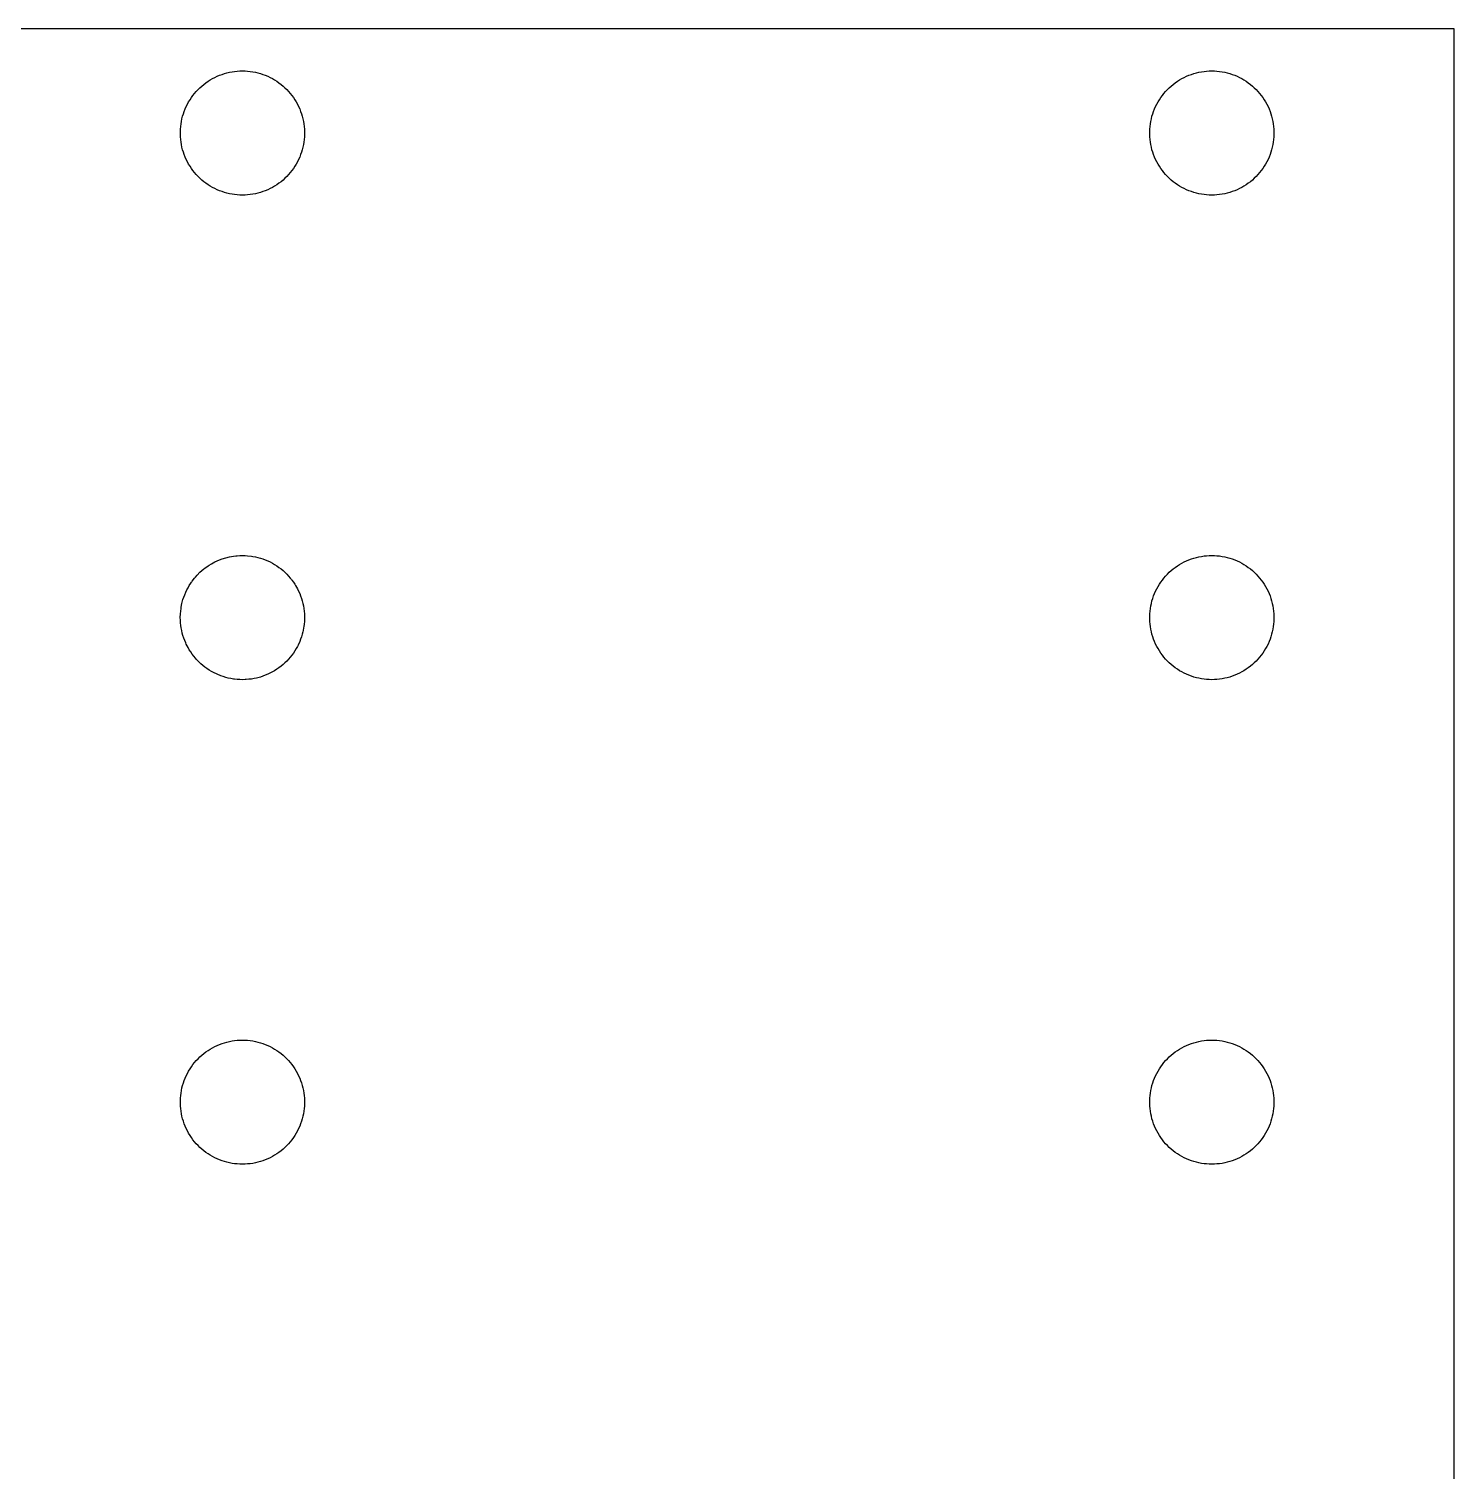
# Model space of a CAD drawing. Header units: metres. Extents: x -8 to 8, y -7.5 to 5.8.
# Drawn here: x 6.179 to 8.031, y 1.725 to 3.6 of the extents above; entities that cross this region are included whole.
import ezdxf

# ---------------------------------------------------------------- set-up
doc = ezdxf.new("R2010")
doc.units = ezdxf.units.M

msp = doc.modelspace()

# ---------------------------------------------------------------- linework, layer by layer
for p, q in [((8.03149, 3.59999), (6.14172, 3.59999)), ((8.03149, 0.485825), (8.03149, 3.59999)), ((6.43991, 3.5435), (6.44324, 3.54414)), ((6.44324, 3.54414), (6.44658, 3.54463)), ((6.44658, 3.54463), (6.44994, 3.54498)), ((6.44994, 3.54498), (6.45331, 3.5452)), ((6.45331, 3.5452), (6.4567, 3.54527)), ((6.4567, 3.54527), (6.46007, 3.5452)), ((6.46007, 3.5452), (6.46344, 3.54498)), ((6.46344, 3.54498), (6.4668, 3.54463)), ((6.4668, 3.54463), (6.47015, 3.54414)), ((6.47015, 3.54414), (6.47346, 3.5435)), ((7.69975, 3.5435), (7.70308, 3.54414)), ((7.70308, 3.54414), (7.70642, 3.54463)), ((7.70642, 3.54463), (7.70978, 3.54498)), ((7.70978, 3.54498), (7.71315, 3.5452)), ((7.71315, 3.5452), (7.71654, 3.54527)), ((7.71654, 3.54527), (7.71991, 3.5452)), ((7.71991, 3.5452), (7.72328, 3.54498)), ((7.72328, 3.54498), (7.72665, 3.54463)), ((7.72665, 3.54463), (7.73, 3.54414)), ((7.73, 3.54414), (7.73331, 3.5435)), ((6.40144, 3.52339), (6.40395, 3.52565)), ((6.40395, 3.52565), (6.40656, 3.52782)), ((6.40656, 3.52782), (6.40926, 3.52986)), ((6.40926, 3.52986), (6.41203, 3.53178)), ((6.41203, 3.53178), (6.41489, 3.5336)), ((6.41489, 3.5336), (6.4178, 3.53528)), ((6.4178, 3.53528), (6.42081, 3.53685)), ((6.42081, 3.53685), (6.42386, 3.53828)), ((6.42386, 3.53828), (6.42697, 3.5396)), ((6.42697, 3.5396), (6.43015, 3.54077)), ((6.43015, 3.54077), (6.43336, 3.54182)), ((6.43336, 3.54182), (6.43661, 3.54274)), ((6.43661, 3.54274), (6.43991, 3.5435)), ((6.47346, 3.5435), (6.47676, 3.54274)), ((6.47676, 3.54274), (6.48001, 3.54182)), ((6.48001, 3.54182), (6.48323, 3.54077)), ((6.48323, 3.54077), (6.4864, 3.5396)), ((6.4864, 3.5396), (6.48952, 3.53828)), ((6.48952, 3.53828), (6.49257, 3.53685)), ((6.49257, 3.53685), (6.49557, 3.53528)), ((6.49557, 3.53528), (6.4985, 3.5336)), ((6.4985, 3.5336), (6.50136, 3.53178)), ((6.50136, 3.53178), (6.50414, 3.52986)), ((6.50414, 3.52986), (6.50682, 3.52782)), ((6.50682, 3.52782), (6.50943, 3.52565)), ((6.50943, 3.52565), (6.51193, 3.52339)), ((7.66129, 3.52339), (7.6638, 3.52565)), ((7.6638, 3.52565), (7.6664, 3.52782)), ((7.6664, 3.52782), (7.6691, 3.52986)), ((7.6691, 3.52986), (7.67188, 3.53178)), ((7.67188, 3.53178), (7.67473, 3.5336)), ((7.67473, 3.5336), (7.67766, 3.53528)), ((7.67766, 3.53528), (7.68065, 3.53685)), ((7.68065, 3.53685), (7.6837, 3.53828)), ((7.6837, 3.53828), (7.68683, 3.5396)), ((7.68683, 3.5396), (7.68999, 3.54077)), ((7.68999, 3.54077), (7.69321, 3.54182)), ((7.69321, 3.54182), (7.69646, 3.54274)), ((7.69646, 3.54274), (7.69975, 3.5435)), ((7.73331, 3.5435), (7.7366, 3.54274)), ((7.7366, 3.54274), (7.73985, 3.54182)), ((7.73985, 3.54182), (7.74307, 3.54077)), ((7.74307, 3.54077), (7.74625, 3.5396)), ((7.74625, 3.5396), (7.74936, 3.53828)), ((7.74936, 3.53828), (7.75241, 3.53685)), ((7.75241, 3.53685), (7.75542, 3.53528)), ((7.75542, 3.53528), (7.75835, 3.5336)), ((7.75835, 3.5336), (7.7612, 3.53178)), ((7.7612, 3.53178), (7.76398, 3.52986)), ((7.76398, 3.52986), (7.76666, 3.52782)), ((7.76666, 3.52782), (7.76927, 3.52565)), ((7.76927, 3.52565), (7.77177, 3.52339)), ((6.3868, 3.50491), (6.38855, 3.50781)), ((6.38855, 3.50781), (6.39041, 3.51062)), ((6.39041, 3.51062), (6.39241, 3.51335)), ((6.39241, 3.51335), (6.3945, 3.51601)), ((6.3945, 3.51601), (6.39671, 3.51857)), ((6.39671, 3.51857), (6.39903, 3.52103)), ((6.39903, 3.52103), (6.40144, 3.52339)), ((6.51193, 3.52339), (6.51436, 3.52103)), ((6.51436, 3.52103), (6.51666, 3.51857)), ((6.51666, 3.51857), (6.51888, 3.51601)), ((6.51888, 3.51601), (6.52098, 3.51335)), ((6.52098, 3.51335), (6.52296, 3.51062)), ((6.52296, 3.51062), (6.52483, 3.50781)), ((6.52483, 3.50781), (6.52658, 3.50491)), ((7.64664, 3.50491), (7.64839, 3.50781)), ((7.64839, 3.50781), (7.65025, 3.51062)), ((7.65025, 3.51062), (7.65225, 3.51335)), ((7.65225, 3.51335), (7.65434, 3.51601)), ((7.65434, 3.51601), (7.65656, 3.51857)), ((7.65656, 3.51857), (7.65887, 3.52103)), ((7.65887, 3.52103), (7.66129, 3.52339)), ((7.77177, 3.52339), (7.7742, 3.52103)), ((7.7742, 3.52103), (7.7765, 3.51857)), ((7.7765, 3.51857), (7.77872, 3.51601)), ((7.77872, 3.51601), (7.78082, 3.51335)), ((7.78082, 3.51335), (7.78281, 3.51062)), ((7.78281, 3.51062), (7.78468, 3.50781)), ((7.78468, 3.50781), (7.78642, 3.50491)), ((6.37895, 3.48627), (6.37993, 3.4895)), ((6.37993, 3.4895), (6.38104, 3.49269)), ((6.38104, 3.49269), (6.38229, 3.49583)), ((6.38229, 3.49583), (6.38367, 3.49892)), ((6.38367, 3.49892), (6.38516, 3.50195)), ((6.38516, 3.50195), (6.3868, 3.50491)), ((6.52658, 3.50491), (6.52821, 3.50195)), ((6.52821, 3.50195), (6.52971, 3.49892)), ((6.52971, 3.49892), (6.5311, 3.49583)), ((6.5311, 3.49583), (6.53233, 3.49269)), ((6.53233, 3.49269), (6.53345, 3.4895)), ((6.53345, 3.4895), (6.53442, 3.48627)), ((7.63879, 3.48627), (7.63977, 3.4895)), ((7.63977, 3.4895), (7.64088, 3.49269)), ((7.64088, 3.49269), (7.64214, 3.49583)), ((7.64214, 3.49583), (7.64351, 3.49892)), ((7.64351, 3.49892), (7.645, 3.50195)), ((7.645, 3.50195), (7.64664, 3.50491)), ((7.78642, 3.50491), (7.78806, 3.50195)), ((7.78806, 3.50195), (7.78957, 3.49892)), ((7.78957, 3.49892), (7.79094, 3.49583)), ((7.79094, 3.49583), (7.79218, 3.49269)), ((7.79218, 3.49269), (7.79329, 3.4895)), ((7.79329, 3.4895), (7.79427, 3.48627)), ((6.37599, 3.46625), (6.37614, 3.46962)), ((6.37614, 3.46962), (6.37642, 3.47299)), ((6.37642, 3.47299), (6.37685, 3.47635)), ((6.37685, 3.47635), (6.37741, 3.47968)), ((6.37741, 3.47968), (6.37811, 3.48299)), ((6.37811, 3.48299), (6.37895, 3.48627)), ((6.53442, 3.48627), (6.53526, 3.48299)), ((6.53526, 3.48299), (6.53596, 3.47968)), ((6.53596, 3.47968), (6.53653, 3.47635)), ((6.53653, 3.47635), (6.53696, 3.47299)), ((6.53696, 3.47299), (6.53723, 3.46962)), ((6.53723, 3.46962), (6.53738, 3.46625)), ((7.63585, 3.46625), (7.63599, 3.46962)), ((7.63599, 3.46962), (7.63626, 3.47299)), ((7.63626, 3.47299), (7.63669, 3.47635)), ((7.63669, 3.47635), (7.63725, 3.47968)), ((7.63725, 3.47968), (7.63795, 3.48299)), ((7.63795, 3.48299), (7.63879, 3.48627)), ((7.79427, 3.48627), (7.7951, 3.48299)), ((7.7951, 3.48299), (7.79581, 3.47968)), ((7.79581, 3.47968), (7.79637, 3.47635)), ((7.79637, 3.47635), (7.7968, 3.47299)), ((7.7968, 3.47299), (7.79709, 3.46962)), ((7.79709, 3.46962), (7.79723, 3.46625)), ((6.37599, 3.46288), (6.37599, 3.46625)), ((6.37614, 3.45949), (6.37599, 3.46288)), ((6.37642, 3.45612), (6.37614, 3.45949)), ((6.37685, 3.45277), (6.37642, 3.45612)), ((6.37741, 3.44943), (6.37685, 3.45277)), ((6.53653, 3.45277), (6.53596, 3.44943)), ((6.53696, 3.45612), (6.53653, 3.45277)), ((6.53723, 3.45949), (6.53696, 3.45612)), ((6.53738, 3.46288), (6.53723, 3.45949)), ((6.53738, 3.46625), (6.53738, 3.46288)), ((7.63585, 3.46288), (7.63585, 3.46625)), ((7.63599, 3.45949), (7.63585, 3.46288)), ((7.63626, 3.45612), (7.63599, 3.45949)), ((7.63669, 3.45277), (7.63626, 3.45612)), ((7.63725, 3.44943), (7.63669, 3.45277)), ((7.79637, 3.45277), (7.79581, 3.44943)), ((7.7968, 3.45612), (7.79637, 3.45277)), ((7.79709, 3.45949), (7.7968, 3.45612)), ((7.79723, 3.46288), (7.79709, 3.45949)), ((7.79723, 3.46625), (7.79723, 3.46288)), ((6.37811, 3.44614), (6.37741, 3.44943)), ((6.37895, 3.44286), (6.37811, 3.44614)), ((6.37993, 3.43962), (6.37895, 3.44286)), ((6.38104, 3.43643), (6.37993, 3.43962)), ((6.38229, 3.43329), (6.38104, 3.43643)), ((6.38367, 3.43019), (6.38229, 3.43329)), ((6.5311, 3.43329), (6.52971, 3.43019)), ((6.53233, 3.43643), (6.5311, 3.43329)), ((6.53345, 3.43962), (6.53233, 3.43643)), ((6.53442, 3.44286), (6.53345, 3.43962)), ((6.53526, 3.44614), (6.53442, 3.44286)), ((6.53596, 3.44943), (6.53526, 3.44614)), ((7.63795, 3.44614), (7.63725, 3.44943)), ((7.63879, 3.44286), (7.63795, 3.44614)), ((7.63977, 3.43962), (7.63879, 3.44286)), ((7.64088, 3.43643), (7.63977, 3.43962)), ((7.64214, 3.43329), (7.64088, 3.43643)), ((7.64351, 3.43019), (7.64214, 3.43329)), ((7.79094, 3.43329), (7.78957, 3.43019)), ((7.79218, 3.43643), (7.79094, 3.43329)), ((7.79329, 3.43962), (7.79218, 3.43643)), ((7.79427, 3.44286), (7.79329, 3.43962)), ((7.7951, 3.44614), (7.79427, 3.44286)), ((7.79581, 3.44943), (7.7951, 3.44614)), ((6.38516, 3.42717), (6.38367, 3.43019)), ((6.3868, 3.42421), (6.38516, 3.42717)), ((6.38855, 3.42131), (6.3868, 3.42421)), ((6.39041, 3.4185), (6.38855, 3.42131)), ((6.39241, 3.41576), (6.39041, 3.4185)), ((6.3945, 3.41312), (6.39241, 3.41576)), ((6.39671, 3.41055), (6.3945, 3.41312)), ((6.51888, 3.41312), (6.51666, 3.41055)), ((6.52098, 3.41576), (6.51888, 3.41312)), ((6.52296, 3.4185), (6.52098, 3.41576)), ((6.52483, 3.42131), (6.52296, 3.4185)), ((6.52658, 3.42421), (6.52483, 3.42131)), ((6.52821, 3.42717), (6.52658, 3.42421)), ((6.52971, 3.43019), (6.52821, 3.42717)), ((7.645, 3.42717), (7.64351, 3.43019)), ((7.64664, 3.42421), (7.645, 3.42717)), ((7.64839, 3.42131), (7.64664, 3.42421)), ((7.65025, 3.4185), (7.64839, 3.42131)), ((7.65225, 3.41576), (7.65025, 3.4185)), ((7.65434, 3.41312), (7.65225, 3.41576)), ((7.65656, 3.41055), (7.65434, 3.41312)), ((7.77872, 3.41312), (7.7765, 3.41055)), ((7.78082, 3.41576), (7.77872, 3.41312)), ((7.78281, 3.4185), (7.78082, 3.41576)), ((7.78468, 3.42131), (7.78281, 3.4185)), ((7.78642, 3.42421), (7.78468, 3.42131)), ((7.78806, 3.42717), (7.78642, 3.42421)), ((7.78957, 3.43019), (7.78806, 3.42717)), ((6.39903, 3.4081), (6.39671, 3.41055)), ((6.40144, 3.40573), (6.39903, 3.4081)), ((6.40395, 3.40346), (6.40144, 3.40573)), ((6.40656, 3.40131), (6.40395, 3.40346)), ((6.40926, 3.39926), (6.40656, 3.40131)), ((6.41203, 3.39734), (6.40926, 3.39926)), ((6.41489, 3.39552), (6.41203, 3.39734)), ((6.4178, 3.39383), (6.41489, 3.39552)), ((6.42081, 3.39227), (6.4178, 3.39383)), ((6.49557, 3.39383), (6.49257, 3.39227)), ((6.4985, 3.39552), (6.49557, 3.39383)), ((6.50136, 3.39734), (6.4985, 3.39552)), ((6.50414, 3.39926), (6.50136, 3.39734)), ((6.50682, 3.40131), (6.50414, 3.39926)), ((6.50943, 3.40346), (6.50682, 3.40131)), ((6.51193, 3.40573), (6.50943, 3.40346)), ((6.51436, 3.4081), (6.51193, 3.40573)), ((6.51666, 3.41055), (6.51436, 3.4081)), ((7.65887, 3.4081), (7.65656, 3.41055)), ((7.66129, 3.40573), (7.65887, 3.4081)), ((7.6638, 3.40346), (7.66129, 3.40573)), ((7.6664, 3.40131), (7.6638, 3.40346)), ((7.6691, 3.39926), (7.6664, 3.40131)), ((7.67188, 3.39734), (7.6691, 3.39926)), ((7.67473, 3.39552), (7.67188, 3.39734)), ((7.67766, 3.39383), (7.67473, 3.39552)), ((7.68065, 3.39227), (7.67766, 3.39383)), ((7.75542, 3.39383), (7.75241, 3.39227)), ((7.75835, 3.39552), (7.75542, 3.39383)), ((7.7612, 3.39734), (7.75835, 3.39552)), ((7.76398, 3.39926), (7.7612, 3.39734)), ((7.76666, 3.40131), (7.76398, 3.39926)), ((7.76927, 3.40346), (7.76666, 3.40131)), ((7.77177, 3.40573), (7.76927, 3.40346)), ((7.7742, 3.4081), (7.77177, 3.40573)), ((7.7765, 3.41055), (7.7742, 3.4081)), ((6.42386, 3.39082), (6.42081, 3.39227)), ((6.42697, 3.38951), (6.42386, 3.39082)), ((6.43015, 3.38834), (6.42697, 3.38951)), ((6.43336, 3.3873), (6.43015, 3.38834)), ((6.43661, 3.38638), (6.43336, 3.3873)), ((6.43991, 3.38562), (6.43661, 3.38638)), ((6.44324, 3.38498), (6.43991, 3.38562)), ((6.44658, 3.38449), (6.44324, 3.38498)), ((6.44994, 3.38414), (6.44658, 3.38449)), ((6.45331, 3.38393), (6.44994, 3.38414)), ((6.4567, 3.38385), (6.45331, 3.38393)), ((6.46007, 3.38393), (6.4567, 3.38385)), ((6.46344, 3.38414), (6.46007, 3.38393)), ((6.4668, 3.38449), (6.46344, 3.38414)), ((6.47015, 3.38498), (6.4668, 3.38449)), ((6.47346, 3.38562), (6.47015, 3.38498)), ((6.47676, 3.38638), (6.47346, 3.38562)), ((6.48001, 3.3873), (6.47676, 3.38638)), ((6.48323, 3.38834), (6.48001, 3.3873)), ((6.4864, 3.38951), (6.48323, 3.38834)), ((6.48952, 3.39082), (6.4864, 3.38951)), ((6.49257, 3.39227), (6.48952, 3.39082)), ((7.6837, 3.39082), (7.68065, 3.39227)), ((7.68683, 3.38951), (7.6837, 3.39082)), ((7.68999, 3.38834), (7.68683, 3.38951)), ((7.69321, 3.3873), (7.68999, 3.38834)), ((7.69646, 3.38638), (7.69321, 3.3873)), ((7.69975, 3.38562), (7.69646, 3.38638)), ((7.70308, 3.38498), (7.69975, 3.38562)), ((7.70642, 3.38449), (7.70308, 3.38498)), ((7.70978, 3.38414), (7.70642, 3.38449)), ((7.71315, 3.38393), (7.70978, 3.38414)), ((7.71654, 3.38385), (7.71315, 3.38393)), ((7.71991, 3.38393), (7.71654, 3.38385)), ((7.72328, 3.38414), (7.71991, 3.38393)), ((7.72665, 3.38449), (7.72328, 3.38414)), ((7.73, 3.38498), (7.72665, 3.38449)), ((7.73331, 3.38562), (7.73, 3.38498)), ((7.7366, 3.38638), (7.73331, 3.38562)), ((7.73985, 3.3873), (7.7366, 3.38638)), ((7.74307, 3.38834), (7.73985, 3.3873)), ((7.74625, 3.38951), (7.74307, 3.38834)), ((7.74936, 3.39082), (7.74625, 3.38951)), ((7.75241, 3.39227), (7.74936, 3.39082)), ((6.41634, 2.90454), (6.42081, 2.90694)), ((6.42081, 2.90694), (6.42386, 2.90837)), ((6.42386, 2.90837), (6.42697, 2.90968)), ((6.42697, 2.90968), (6.43015, 2.91086)), ((6.43015, 2.91086), (6.43498, 2.91237)), ((6.43498, 2.91237), (6.43991, 2.91359)), ((6.43991, 2.91359), (6.4449, 2.91447)), ((6.4449, 2.91447), (6.44824, 2.9149)), ((6.44824, 2.9149), (6.44994, 2.91507)), ((6.44994, 2.91507), (6.45331, 2.91528)), ((6.45331, 2.91528), (6.4567, 2.91534)), ((6.4567, 2.91534), (6.46007, 2.91528)), ((6.46007, 2.91528), (6.46344, 2.91507)), ((6.46344, 2.91507), (6.46848, 2.91447)), ((6.46848, 2.91447), (6.47015, 2.91422)), ((6.47015, 2.91422), (6.47346, 2.91359)), ((6.47346, 2.91359), (6.47676, 2.91281)), ((6.47676, 2.91281), (6.48001, 2.9119)), ((6.48001, 2.9119), (6.48323, 2.91086)), ((6.48323, 2.91086), (6.4864, 2.90968)), ((6.4864, 2.90968), (6.48952, 2.90837)), ((6.48952, 2.90837), (6.49257, 2.90694)), ((6.49257, 2.90694), (6.49557, 2.90536)), ((7.67766, 2.90536), (7.68065, 2.90694)), ((7.68065, 2.90694), (7.6837, 2.90837)), ((7.6837, 2.90837), (7.68683, 2.90968)), ((7.68683, 2.90968), (7.68999, 2.91086)), ((7.68999, 2.91086), (7.69321, 2.9119)), ((7.69321, 2.9119), (7.69646, 2.91281)), ((7.69646, 2.91281), (7.69975, 2.91359)), ((7.69975, 2.91359), (7.70308, 2.91422)), ((7.70308, 2.91422), (7.70642, 2.9147)), ((7.70642, 2.9147), (7.70978, 2.91507)), ((7.70978, 2.91507), (7.71315, 2.91528)), ((7.71315, 2.91528), (7.71654, 2.91534)), ((7.71654, 2.91534), (7.71991, 2.91528)), ((7.71991, 2.91528), (7.72328, 2.91507)), ((7.72328, 2.91507), (7.72665, 2.9147)), ((7.72665, 2.9147), (7.73, 2.91422)), ((7.73, 2.91422), (7.73331, 2.91359)), ((7.73331, 2.91359), (7.7366, 2.91281)), ((7.7366, 2.91281), (7.73985, 2.9119)), ((7.73985, 2.9119), (7.74307, 2.91086)), ((7.74307, 2.91086), (7.74625, 2.90968)), ((7.74625, 2.90968), (7.74936, 2.90837)), ((7.74936, 2.90837), (7.75241, 2.90694)), ((7.75241, 2.90694), (7.75542, 2.90536)), ((6.39558, 2.88737), (6.39786, 2.88989)), ((6.39786, 2.88989), (6.40144, 2.89348)), ((6.40144, 2.89348), (6.40395, 2.89574)), ((6.40395, 2.89574), (6.40656, 2.89789)), ((6.40656, 2.89789), (6.40788, 2.89893)), ((6.40788, 2.89893), (6.41203, 2.90186)), ((6.41203, 2.90186), (6.41344, 2.90279)), ((6.41344, 2.90279), (6.41634, 2.90454)), ((6.49557, 2.90536), (6.4985, 2.90367)), ((6.4985, 2.90367), (6.50136, 2.90186)), ((6.50136, 2.90186), (6.50414, 2.89993)), ((6.50414, 2.89993), (6.50682, 2.89789)), ((6.50682, 2.89789), (6.50943, 2.89574)), ((6.50943, 2.89574), (6.51193, 2.89348)), ((6.51193, 2.89348), (6.51436, 2.89111)), ((6.51436, 2.89111), (6.51666, 2.88864)), ((6.51666, 2.88864), (6.51888, 2.88608)), ((7.65434, 2.88608), (7.65656, 2.88864)), ((7.65656, 2.88864), (7.65887, 2.89111)), ((7.65887, 2.89111), (7.66129, 2.89348)), ((7.66129, 2.89348), (7.6638, 2.89574)), ((7.6638, 2.89574), (7.6664, 2.89789)), ((7.6664, 2.89789), (7.6691, 2.89993)), ((7.6691, 2.89993), (7.67188, 2.90186)), ((7.67188, 2.90186), (7.67473, 2.90367)), ((7.67473, 2.90367), (7.67766, 2.90536)), ((7.75542, 2.90536), (7.75835, 2.90367)), ((7.75835, 2.90367), (7.7612, 2.90186)), ((7.7612, 2.90186), (7.76398, 2.89993)), ((7.76398, 2.89993), (7.76666, 2.89789)), ((7.76666, 2.89789), (7.76927, 2.89574)), ((7.76927, 2.89574), (7.77177, 2.89348)), ((7.77177, 2.89348), (7.7742, 2.89111)), ((7.7742, 2.89111), (7.7765, 2.88864)), ((7.7765, 2.88864), (7.77872, 2.88608)), ((6.38295, 2.86746), (6.3844, 2.87053)), ((6.3844, 2.87053), (6.38596, 2.87352)), ((6.38596, 2.87352), (6.38765, 2.87645)), ((6.38765, 2.87645), (6.38947, 2.8793)), ((6.38947, 2.8793), (6.39041, 2.88071)), ((6.39041, 2.88071), (6.39081, 2.88123)), ((6.39081, 2.88123), (6.39139, 2.88208)), ((6.39139, 2.88208), (6.3945, 2.88608)), ((6.3945, 2.88608), (6.39558, 2.88737)), ((6.51888, 2.88608), (6.51994, 2.88477)), ((6.51994, 2.88477), (6.52036, 2.8842)), ((6.52036, 2.8842), (6.52098, 2.88344)), ((6.52098, 2.88344), (6.52296, 2.88071)), ((6.52296, 2.88071), (6.52483, 2.87788)), ((6.52483, 2.87788), (6.52573, 2.87645)), ((6.52573, 2.87645), (6.52821, 2.87202)), ((6.52821, 2.87202), (6.52971, 2.869)), ((6.52971, 2.869), (6.5311, 2.86592)), ((7.64214, 2.86592), (7.64351, 2.869)), ((7.64351, 2.869), (7.645, 2.87202)), ((7.645, 2.87202), (7.64664, 2.87498)), ((7.64664, 2.87498), (7.64839, 2.87788)), ((7.64839, 2.87788), (7.65025, 2.88071)), ((7.65025, 2.88071), (7.65225, 2.88344)), ((7.65225, 2.88344), (7.65434, 2.88608)), ((7.77872, 2.88608), (7.78082, 2.88344)), ((7.78082, 2.88344), (7.78281, 2.88071)), ((7.78281, 2.88071), (7.78468, 2.87788)), ((7.78468, 2.87788), (7.78642, 2.87498)), ((7.78642, 2.87498), (7.78806, 2.87202)), ((7.78806, 2.87202), (7.78957, 2.869)), ((7.78957, 2.869), (7.79094, 2.86592)), ((6.37711, 2.8481), (6.37811, 2.85307)), ((6.37811, 2.85307), (6.37851, 2.85471)), ((6.37851, 2.85471), (6.37943, 2.85797)), ((6.37943, 2.85797), (6.38046, 2.86118)), ((6.38046, 2.86118), (6.38164, 2.86435)), ((6.38164, 2.86435), (6.38295, 2.86746)), ((6.5311, 2.86592), (6.53233, 2.86278)), ((6.53233, 2.86278), (6.53345, 2.85957)), ((6.53345, 2.85957), (6.53442, 2.85634)), ((6.53442, 2.85634), (6.53526, 2.85307)), ((6.53526, 2.85307), (6.53596, 2.84976)), ((7.63725, 2.84976), (7.63795, 2.85307)), ((7.63795, 2.85307), (7.63879, 2.85634)), ((7.63879, 2.85634), (7.63977, 2.85957)), ((7.63977, 2.85957), (7.64088, 2.86278)), ((7.64088, 2.86278), (7.64214, 2.86592)), ((7.79094, 2.86592), (7.79218, 2.86278)), ((7.79218, 2.86278), (7.79329, 2.85957)), ((7.79329, 2.85957), (7.79427, 2.85634)), ((7.79427, 2.85634), (7.7951, 2.85307)), ((7.7951, 2.85307), (7.79581, 2.84976)), ((6.37598, 2.83464), (6.37614, 2.83971)), ((6.37605, 2.83125), (6.37598, 2.83464)), ((6.37627, 2.82788), (6.37605, 2.83125)), ((6.37614, 2.83971), (6.37642, 2.84308)), ((6.37642, 2.84308), (6.37685, 2.84644)), ((6.37685, 2.84644), (6.37711, 2.8481)), ((6.53596, 2.84976), (6.53653, 2.84644)), ((6.53653, 2.84644), (6.53696, 2.84308)), ((6.53696, 2.84308), (6.53723, 2.83971)), ((6.53723, 2.83971), (6.53738, 2.83633)), ((6.53738, 2.83295), (6.53723, 2.82957)), ((6.53738, 2.83633), (6.53738, 2.83295)), ((7.63585, 2.83633), (7.63599, 2.83971)), ((7.63585, 2.83295), (7.63585, 2.83633)), ((7.63599, 2.82957), (7.63585, 2.83295)), ((7.63599, 2.83971), (7.63626, 2.84308)), ((7.63626, 2.84308), (7.63669, 2.84644)), ((7.63669, 2.84644), (7.63725, 2.84976)), ((7.79581, 2.84976), (7.79637, 2.84644)), ((7.79637, 2.84644), (7.7968, 2.84308)), ((7.7968, 2.84308), (7.79709, 2.83971)), ((7.79709, 2.83971), (7.79723, 2.83633)), ((7.79723, 2.83295), (7.79709, 2.82957)), ((7.79723, 2.83633), (7.79723, 2.83295)), ((6.37662, 2.82452), (6.37627, 2.82788)), ((6.37711, 2.82118), (6.37662, 2.82452)), ((6.37775, 2.81786), (6.37711, 2.82118)), ((6.37851, 2.81456), (6.37775, 2.81786)), ((6.37943, 2.81131), (6.37851, 2.81456)), ((6.53442, 2.81293), (6.53345, 2.80969)), ((6.53526, 2.81621), (6.53442, 2.81293)), ((6.53563, 2.81786), (6.53526, 2.81621)), ((6.53627, 2.82118), (6.53563, 2.81786)), ((6.53653, 2.82285), (6.53627, 2.82118)), ((6.53696, 2.8262), (6.53653, 2.82285)), ((6.53723, 2.82957), (6.53696, 2.8262)), ((7.63626, 2.8262), (7.63599, 2.82957)), ((7.63669, 2.82285), (7.63626, 2.8262)), ((7.63725, 2.81952), (7.63669, 2.82285)), ((7.63795, 2.81621), (7.63725, 2.81952)), ((7.63879, 2.81293), (7.63795, 2.81621)), ((7.63977, 2.80969), (7.63879, 2.81293)), ((7.79427, 2.81293), (7.79329, 2.80969)), ((7.7951, 2.81621), (7.79427, 2.81293)), ((7.79581, 2.81952), (7.7951, 2.81621)), ((7.79637, 2.82285), (7.79581, 2.81952)), ((7.7968, 2.8262), (7.79637, 2.82285)), ((7.79709, 2.82957), (7.7968, 2.8262)), ((6.38046, 2.80809), (6.37943, 2.81131)), ((6.38164, 2.80493), (6.38046, 2.80809)), ((6.38295, 2.80182), (6.38164, 2.80493)), ((6.38367, 2.80028), (6.38295, 2.80182)), ((6.38596, 2.79576), (6.38367, 2.80028)), ((6.38765, 2.79283), (6.38596, 2.79576)), ((6.52658, 2.79428), (6.52483, 2.7914)), ((6.52821, 2.79724), (6.52658, 2.79428)), ((6.52898, 2.79875), (6.52821, 2.79724)), ((6.5311, 2.80336), (6.52898, 2.79875)), ((6.53233, 2.8065), (6.5311, 2.80336)), ((6.53345, 2.80969), (6.53233, 2.8065)), ((7.64088, 2.8065), (7.63977, 2.80969)), ((7.64214, 2.80336), (7.64088, 2.8065)), ((7.64351, 2.80028), (7.64214, 2.80336)), ((7.645, 2.79724), (7.64351, 2.80028)), ((7.64664, 2.79428), (7.645, 2.79724)), ((7.64839, 2.7914), (7.64664, 2.79428)), ((7.78642, 2.79428), (7.78468, 2.7914)), ((7.78806, 2.79724), (7.78642, 2.79428)), ((7.78957, 2.80028), (7.78806, 2.79724)), ((7.79094, 2.80336), (7.78957, 2.80028)), ((7.79218, 2.8065), (7.79094, 2.80336)), ((7.79329, 2.80969), (7.79218, 2.8065)), ((6.38947, 2.78998), (6.38765, 2.79283)), ((6.39139, 2.7872), (6.38947, 2.78998)), ((6.39343, 2.7845), (6.39139, 2.7872)), ((6.39558, 2.78191), (6.39343, 2.7845)), ((6.39671, 2.78064), (6.39558, 2.78191)), ((6.40022, 2.77698), (6.39671, 2.78064)), ((6.40268, 2.77466), (6.40022, 2.77698)), ((6.51193, 2.7758), (6.50943, 2.77354)), ((6.51436, 2.77817), (6.51193, 2.7758)), ((6.51666, 2.78064), (6.51436, 2.77817)), ((6.51888, 2.78319), (6.51666, 2.78064)), ((6.52098, 2.78584), (6.51888, 2.78319)), ((6.52296, 2.78857), (6.52098, 2.78584)), ((6.52483, 2.7914), (6.52296, 2.78857)), ((7.65025, 2.78857), (7.64839, 2.7914)), ((7.65225, 2.78584), (7.65025, 2.78857)), ((7.65434, 2.78319), (7.65225, 2.78584)), ((7.65656, 2.78064), (7.65434, 2.78319)), ((7.65887, 2.77817), (7.65656, 2.78064)), ((7.66129, 2.7758), (7.65887, 2.77817)), ((7.6638, 2.77354), (7.66129, 2.7758)), ((7.77177, 2.7758), (7.76927, 2.77354)), ((7.7742, 2.77817), (7.77177, 2.7758)), ((7.7765, 2.78064), (7.7742, 2.77817)), ((7.77872, 2.78319), (7.7765, 2.78064)), ((7.78082, 2.78584), (7.77872, 2.78319)), ((7.78281, 2.78857), (7.78082, 2.78584)), ((7.78468, 2.7914), (7.78281, 2.78857)), ((6.40524, 2.77245), (6.40268, 2.77466)), ((6.40788, 2.77036), (6.40524, 2.77245)), ((6.41063, 2.76837), (6.40788, 2.77036)), ((6.41344, 2.76649), (6.41063, 2.76837)), ((6.41634, 2.76474), (6.41344, 2.76649)), ((6.4193, 2.76311), (6.41634, 2.76474)), ((6.42386, 2.76091), (6.4193, 2.76311)), ((6.42856, 2.75899), (6.42386, 2.76091)), ((6.43175, 2.75787), (6.42856, 2.75899)), ((6.43498, 2.7569), (6.43175, 2.75787)), ((6.43826, 2.75606), (6.43498, 2.7569)), ((6.47676, 2.75647), (6.47511, 2.75606)), ((6.48001, 2.75737), (6.47676, 2.75647)), ((6.48323, 2.75842), (6.48001, 2.75737)), ((6.4864, 2.7596), (6.48323, 2.75842)), ((6.48952, 2.76091), (6.4864, 2.7596)), ((6.49408, 2.76311), (6.48952, 2.76091)), ((6.49557, 2.76392), (6.49408, 2.76311)), ((6.4985, 2.76561), (6.49557, 2.76392)), ((6.50136, 2.76741), (6.4985, 2.76561)), ((6.50414, 2.76935), (6.50136, 2.76741)), ((6.50682, 2.77139), (6.50414, 2.76935)), ((6.50943, 2.77354), (6.50682, 2.77139)), ((7.6664, 2.77139), (7.6638, 2.77354)), ((7.6691, 2.76935), (7.6664, 2.77139)), ((7.67188, 2.76741), (7.6691, 2.76935)), ((7.67473, 2.76561), (7.67188, 2.76741)), ((7.67766, 2.76392), (7.67473, 2.76561)), ((7.68065, 2.76234), (7.67766, 2.76392)), ((7.6837, 2.76091), (7.68065, 2.76234)), ((7.68683, 2.7596), (7.6837, 2.76091)), ((7.68999, 2.75842), (7.68683, 2.7596)), ((7.69321, 2.75737), (7.68999, 2.75842)), ((7.69646, 2.75647), (7.69321, 2.75737)), ((7.69975, 2.75569), (7.69646, 2.75647)), ((7.7366, 2.75647), (7.73331, 2.75569)), ((7.73985, 2.75737), (7.7366, 2.75647)), ((7.74307, 2.75842), (7.73985, 2.75737)), ((7.74625, 2.7596), (7.74307, 2.75842)), ((7.74936, 2.76091), (7.74625, 2.7596)), ((7.75241, 2.76234), (7.74936, 2.76091)), ((7.75542, 2.76392), (7.75241, 2.76234)), ((7.75835, 2.76561), (7.75542, 2.76392)), ((7.7612, 2.76741), (7.75835, 2.76561)), ((7.76398, 2.76935), (7.7612, 2.76741)), ((7.76666, 2.77139), (7.76398, 2.76935)), ((7.76927, 2.77354), (7.76666, 2.77139)), ((6.44156, 2.75536), (6.43826, 2.75606)), ((6.4449, 2.75479), (6.44156, 2.75536)), ((6.44658, 2.75456), (6.4449, 2.75479)), ((6.44994, 2.75421), (6.44658, 2.75456)), ((6.45331, 2.754), (6.44994, 2.75421)), ((6.4567, 2.75392), (6.45331, 2.754)), ((6.46007, 2.754), (6.4567, 2.75392)), ((6.46175, 2.75409), (6.46007, 2.754)), ((6.46512, 2.75438), (6.46175, 2.75409)), ((6.46848, 2.75479), (6.46512, 2.75438)), ((6.4718, 2.75536), (6.46848, 2.75479)), ((6.47511, 2.75606), (6.4718, 2.75536)), ((7.70308, 2.75507), (7.69975, 2.75569)), ((7.70642, 2.75456), (7.70308, 2.75507)), ((7.70978, 2.75421), (7.70642, 2.75456)), ((7.71315, 2.754), (7.70978, 2.75421)), ((7.71654, 2.75392), (7.71315, 2.754)), ((7.71991, 2.754), (7.71654, 2.75392)), ((7.72328, 2.75421), (7.71991, 2.754)), ((7.72665, 2.75456), (7.72328, 2.75421)), ((7.73, 2.75507), (7.72665, 2.75456)), ((7.73331, 2.75569), (7.73, 2.75507)), ((6.40656, 2.26797), (6.40926, 2.27)), ((6.40926, 2.27), (6.41203, 2.27194)), ((6.41203, 2.27194), (6.41489, 2.27376)), ((6.41489, 2.27376), (6.4178, 2.27544)), ((6.4178, 2.27544), (6.42081, 2.27701)), ((6.42081, 2.27701), (6.42386, 2.27844)), ((6.42386, 2.27844), (6.42697, 2.27975)), ((6.42697, 2.27975), (6.43015, 2.28093)), ((6.43015, 2.28093), (6.43336, 2.28198)), ((6.43336, 2.28198), (6.43661, 2.28288)), ((6.43661, 2.28288), (6.43991, 2.28366)), ((6.43991, 2.28366), (6.44324, 2.2843)), ((6.44324, 2.2843), (6.44658, 2.28479)), ((6.44658, 2.28479), (6.44994, 2.28514)), ((6.44994, 2.28514), (6.45331, 2.28535)), ((6.45331, 2.28535), (6.4567, 2.28543)), ((6.4567, 2.28543), (6.46007, 2.28535)), ((6.46007, 2.28535), (6.46344, 2.28514)), ((6.46344, 2.28514), (6.4668, 2.28479)), ((6.4668, 2.28479), (6.47015, 2.2843)), ((6.47015, 2.2843), (6.47346, 2.28366)), ((6.47346, 2.28366), (6.47676, 2.28288)), ((6.47676, 2.28288), (6.48001, 2.28198)), ((6.48001, 2.28198), (6.48323, 2.28093)), ((6.48323, 2.28093), (6.4864, 2.27975)), ((6.4864, 2.27975), (6.48952, 2.27844)), ((6.48952, 2.27844), (6.49257, 2.27701)), ((6.49257, 2.27701), (6.49557, 2.27544)), ((6.49557, 2.27544), (6.4985, 2.27376)), ((6.4985, 2.27376), (6.50136, 2.27194)), ((6.50136, 2.27194), (6.50414, 2.27)), ((6.50414, 2.27), (6.50682, 2.26797)), ((7.6664, 2.26797), (7.6691, 2.27)), ((7.6691, 2.27), (7.67188, 2.27194)), ((7.67188, 2.27194), (7.67473, 2.27376)), ((7.67473, 2.27376), (7.67766, 2.27544)), ((7.67766, 2.27544), (7.68065, 2.27701)), ((7.68065, 2.27701), (7.6837, 2.27844)), ((7.6837, 2.27844), (7.68683, 2.27975)), ((7.68683, 2.27975), (7.68999, 2.28093)), ((7.68999, 2.28093), (7.69321, 2.28198)), ((7.69321, 2.28198), (7.69646, 2.28288)), ((7.69646, 2.28288), (7.69975, 2.28366)), ((7.69975, 2.28366), (7.70308, 2.2843)), ((7.70308, 2.2843), (7.70642, 2.28479)), ((7.70642, 2.28479), (7.70978, 2.28514)), ((7.70978, 2.28514), (7.71315, 2.28535)), ((7.71315, 2.28535), (7.71654, 2.28543)), ((7.71654, 2.28543), (7.71991, 2.28535)), ((7.71991, 2.28535), (7.72328, 2.28514)), ((7.72328, 2.28514), (7.72665, 2.28479)), ((7.72665, 2.28479), (7.73, 2.2843)), ((7.73, 2.2843), (7.73331, 2.28366)), ((7.73331, 2.28366), (7.7366, 2.28288)), ((7.7366, 2.28288), (7.73985, 2.28198)), ((7.73985, 2.28198), (7.74307, 2.28093)), ((7.74307, 2.28093), (7.74625, 2.27975)), ((7.74625, 2.27975), (7.74936, 2.27844)), ((7.74936, 2.27844), (7.75241, 2.27701)), ((7.75241, 2.27701), (7.75542, 2.27544)), ((7.75542, 2.27544), (7.75835, 2.27376)), ((7.75835, 2.27376), (7.7612, 2.27194)), ((7.7612, 2.27194), (7.76398, 2.27)), ((7.76398, 2.27), (7.76666, 2.26797)), ((6.38855, 2.24796), (6.39041, 2.25078)), ((6.39041, 2.25078), (6.39241, 2.25351)), ((6.39241, 2.25351), (6.3945, 2.25616)), ((6.3945, 2.25616), (6.39671, 2.25873)), ((6.39671, 2.25873), (6.39903, 2.26118)), ((6.39903, 2.26118), (6.40144, 2.26355)), ((6.40144, 2.26355), (6.40395, 2.26581)), ((6.40395, 2.26581), (6.40656, 2.26797)), ((6.50682, 2.26797), (6.50943, 2.26581)), ((6.50943, 2.26581), (6.51193, 2.26355)), ((6.51193, 2.26355), (6.51436, 2.26118)), ((6.51436, 2.26118), (6.51666, 2.25873)), ((6.51666, 2.25873), (6.51888, 2.25616)), ((6.51888, 2.25616), (6.52098, 2.25351)), ((6.52098, 2.25351), (6.52296, 2.25078)), ((6.52296, 2.25078), (6.52483, 2.24796)), ((7.64839, 2.24796), (7.65025, 2.25078)), ((7.65025, 2.25078), (7.65225, 2.25351)), ((7.65225, 2.25351), (7.65434, 2.25616)), ((7.65434, 2.25616), (7.65656, 2.25873)), ((7.65656, 2.25873), (7.65887, 2.26118)), ((7.65887, 2.26118), (7.66129, 2.26355)), ((7.66129, 2.26355), (7.6638, 2.26581)), ((7.6638, 2.26581), (7.6664, 2.26797)), ((7.76666, 2.26797), (7.76927, 2.26581)), ((7.76927, 2.26581), (7.77177, 2.26355)), ((7.77177, 2.26355), (7.7742, 2.26118)), ((7.7742, 2.26118), (7.7765, 2.25873)), ((7.7765, 2.25873), (7.77872, 2.25616)), ((7.77872, 2.25616), (7.78082, 2.25351)), ((7.78082, 2.25351), (7.78281, 2.25078)), ((7.78281, 2.25078), (7.78468, 2.24796)), ((6.37993, 2.22966), (6.38104, 2.23285)), ((6.38104, 2.23285), (6.38229, 2.23599)), ((6.38229, 2.23599), (6.38367, 2.23907)), ((6.38367, 2.23907), (6.38516, 2.24211)), ((6.38516, 2.24211), (6.3868, 2.24507)), ((6.3868, 2.24507), (6.38855, 2.24796)), ((6.52483, 2.24796), (6.52658, 2.24507)), ((6.52658, 2.24507), (6.52821, 2.24211)), ((6.52821, 2.24211), (6.52971, 2.23907)), ((6.52971, 2.23907), (6.5311, 2.23599)), ((6.5311, 2.23599), (6.53233, 2.23285)), ((6.53233, 2.23285), (6.53345, 2.22966)), ((7.63977, 2.22966), (7.64088, 2.23285)), ((7.64088, 2.23285), (7.64214, 2.23599)), ((7.64214, 2.23599), (7.64351, 2.23907)), ((7.64351, 2.23907), (7.645, 2.24211)), ((7.645, 2.24211), (7.64664, 2.24507)), ((7.64664, 2.24507), (7.64839, 2.24796)), ((7.78468, 2.24796), (7.78642, 2.24507)), ((7.78642, 2.24507), (7.78806, 2.24211)), ((7.78806, 2.24211), (7.78957, 2.23907)), ((7.78957, 2.23907), (7.79094, 2.23599)), ((7.79094, 2.23599), (7.79218, 2.23285)), ((7.79218, 2.23285), (7.79329, 2.22966)), ((6.37614, 2.20978), (6.37642, 2.21315)), ((6.37642, 2.21315), (6.37685, 2.21651)), ((6.37685, 2.21651), (6.37741, 2.21983)), ((6.37741, 2.21983), (6.37811, 2.22314)), ((6.37811, 2.22314), (6.37895, 2.22643)), ((6.37895, 2.22643), (6.37993, 2.22966)), ((6.53345, 2.22966), (6.53442, 2.22643)), ((6.53442, 2.22643), (6.53526, 2.22314)), ((6.53526, 2.22314), (6.53596, 2.21983)), ((6.53596, 2.21983), (6.53653, 2.21651)), ((6.53653, 2.21651), (6.53696, 2.21315)), ((6.53696, 2.21315), (6.53723, 2.20978)), ((7.63599, 2.20978), (7.63626, 2.21315)), ((7.63626, 2.21315), (7.63669, 2.21651)), ((7.63669, 2.21651), (7.63725, 2.21983)), ((7.63725, 2.21983), (7.63795, 2.22314)), ((7.63795, 2.22314), (7.63879, 2.22643)), ((7.63879, 2.22643), (7.63977, 2.22966)), ((7.79329, 2.22966), (7.79427, 2.22643)), ((7.79427, 2.22643), (7.7951, 2.22314)), ((7.7951, 2.22314), (7.79581, 2.21983)), ((7.79581, 2.21983), (7.79637, 2.21651)), ((7.79637, 2.21651), (7.7968, 2.21315)), ((7.7968, 2.21315), (7.79709, 2.20978)), ((6.37599, 2.20641), (6.37614, 2.20978)), ((6.37599, 2.20303), (6.37599, 2.20641)), ((6.37614, 2.19965), (6.37599, 2.20303)), ((6.37642, 2.19627), (6.37614, 2.19965)), ((6.37685, 2.19293), (6.37642, 2.19627)), ((6.53696, 2.19627), (6.53653, 2.19293)), ((6.53723, 2.19965), (6.53696, 2.19627)), ((6.53723, 2.20978), (6.53738, 2.20641)), ((6.53738, 2.20303), (6.53723, 2.19965)), ((6.53738, 2.20641), (6.53738, 2.20303)), ((7.63585, 2.20641), (7.63599, 2.20978)), ((7.63585, 2.20303), (7.63585, 2.20641)), ((7.63599, 2.19965), (7.63585, 2.20303)), ((7.63626, 2.19627), (7.63599, 2.19965)), ((7.63669, 2.19293), (7.63626, 2.19627)), ((7.7968, 2.19627), (7.79637, 2.19293)), ((7.79709, 2.19965), (7.7968, 2.19627)), ((7.79709, 2.20978), (7.79723, 2.20641)), ((7.79723, 2.20303), (7.79709, 2.19965)), ((7.79723, 2.20641), (7.79723, 2.20303)), ((6.37741, 2.18959), (6.37685, 2.19293)), ((6.37811, 2.18628), (6.37741, 2.18959)), ((6.37895, 2.18301), (6.37811, 2.18628)), ((6.37993, 2.17978), (6.37895, 2.18301)), ((6.38104, 2.17659), (6.37993, 2.17978)), ((6.38229, 2.17345), (6.38104, 2.17659)), ((6.53233, 2.17659), (6.5311, 2.17345)), ((6.53345, 2.17978), (6.53233, 2.17659)), ((6.53442, 2.18301), (6.53345, 2.17978)), ((6.53526, 2.18628), (6.53442, 2.18301)), ((6.53596, 2.18959), (6.53526, 2.18628)), ((6.53653, 2.19293), (6.53596, 2.18959)), ((7.63725, 2.18959), (7.63669, 2.19293)), ((7.63795, 2.18628), (7.63725, 2.18959)), ((7.63879, 2.18301), (7.63795, 2.18628)), ((7.63977, 2.17978), (7.63879, 2.18301)), ((7.64088, 2.17659), (7.63977, 2.17978)), ((7.64214, 2.17345), (7.64088, 2.17659)), ((7.79218, 2.17659), (7.79094, 2.17345)), ((7.79329, 2.17978), (7.79218, 2.17659)), ((7.79427, 2.18301), (7.79329, 2.17978)), ((7.7951, 2.18628), (7.79427, 2.18301)), ((7.79581, 2.18959), (7.7951, 2.18628)), ((7.79637, 2.19293), (7.79581, 2.18959)), ((6.38367, 2.17035), (6.38229, 2.17345)), ((6.38516, 2.16733), (6.38367, 2.17035)), ((6.3868, 2.16437), (6.38516, 2.16733)), ((6.38855, 2.16147), (6.3868, 2.16437)), ((6.39041, 2.15866), (6.38855, 2.16147)), ((6.39241, 2.15591), (6.39041, 2.15866)), ((6.52296, 2.15866), (6.52098, 2.15591)), ((6.52483, 2.16147), (6.52296, 2.15866)), ((6.52658, 2.16437), (6.52483, 2.16147)), ((6.52821, 2.16733), (6.52658, 2.16437)), ((6.52971, 2.17035), (6.52821, 2.16733)), ((6.5311, 2.17345), (6.52971, 2.17035)), ((7.64351, 2.17035), (7.64214, 2.17345)), ((7.645, 2.16733), (7.64351, 2.17035)), ((7.64664, 2.16437), (7.645, 2.16733)), ((7.64839, 2.16147), (7.64664, 2.16437)), ((7.65025, 2.15866), (7.64839, 2.16147)), ((7.65225, 2.15591), (7.65025, 2.15866)), ((7.78281, 2.15866), (7.78082, 2.15591)), ((7.78468, 2.16147), (7.78281, 2.15866)), ((7.78642, 2.16437), (7.78468, 2.16147)), ((7.78806, 2.16733), (7.78642, 2.16437)), ((7.78957, 2.17035), (7.78806, 2.16733)), ((7.79094, 2.17345), (7.78957, 2.17035)), ((6.3945, 2.15327), (6.39241, 2.15591)), ((6.39671, 2.15071), (6.3945, 2.15327)), ((6.39903, 2.14825), (6.39671, 2.15071)), ((6.40144, 2.14589), (6.39903, 2.14825)), ((6.40395, 2.14362), (6.40144, 2.14589)), ((6.40656, 2.14146), (6.40395, 2.14362)), ((6.40926, 2.13942), (6.40656, 2.14146)), ((6.41203, 2.1375), (6.40926, 2.13942)), ((6.41489, 2.13568), (6.41203, 2.1375)), ((6.50136, 2.1375), (6.4985, 2.13568)), ((6.50414, 2.13942), (6.50136, 2.1375)), ((6.50682, 2.14146), (6.50414, 2.13942)), ((6.50943, 2.14362), (6.50682, 2.14146)), ((6.51193, 2.14589), (6.50943, 2.14362)), ((6.51436, 2.14825), (6.51193, 2.14589)), ((6.51666, 2.15071), (6.51436, 2.14825)), ((6.51888, 2.15327), (6.51666, 2.15071)), ((6.52098, 2.15591), (6.51888, 2.15327)), ((7.65434, 2.15327), (7.65225, 2.15591)), ((7.65656, 2.15071), (7.65434, 2.15327)), ((7.65887, 2.14825), (7.65656, 2.15071)), ((7.66129, 2.14589), (7.65887, 2.14825)), ((7.6638, 2.14362), (7.66129, 2.14589)), ((7.6664, 2.14146), (7.6638, 2.14362)), ((7.6691, 2.13942), (7.6664, 2.14146)), ((7.67188, 2.1375), (7.6691, 2.13942)), ((7.67473, 2.13568), (7.67188, 2.1375)), ((7.7612, 2.1375), (7.75835, 2.13568)), ((7.76398, 2.13942), (7.7612, 2.1375)), ((7.76666, 2.14146), (7.76398, 2.13942)), ((7.76927, 2.14362), (7.76666, 2.14146)), ((7.77177, 2.14589), (7.76927, 2.14362)), ((7.7742, 2.14825), (7.77177, 2.14589)), ((7.7765, 2.15071), (7.7742, 2.14825)), ((7.77872, 2.15327), (7.7765, 2.15071)), ((7.78082, 2.15591), (7.77872, 2.15327)), ((6.4178, 2.13399), (6.41489, 2.13568)), ((6.42081, 2.13243), (6.4178, 2.13399)), ((6.42386, 2.13098), (6.42081, 2.13243)), ((6.42697, 2.12967), (6.42386, 2.13098)), ((6.43015, 2.12849), (6.42697, 2.12967)), ((6.43336, 2.12746), (6.43015, 2.12849)), ((6.43661, 2.12654), (6.43336, 2.12746)), ((6.43991, 2.12578), (6.43661, 2.12654)), ((6.44324, 2.12514), (6.43991, 2.12578)), ((6.44658, 2.12465), (6.44324, 2.12514)), ((6.44994, 2.1243), (6.44658, 2.12465)), ((6.45331, 2.12408), (6.44994, 2.1243)), ((6.4567, 2.12401), (6.45331, 2.12408)), ((6.46007, 2.12408), (6.4567, 2.12401)), ((6.46344, 2.1243), (6.46007, 2.12408)), ((6.4668, 2.12465), (6.46344, 2.1243)), ((6.47015, 2.12514), (6.4668, 2.12465)), ((6.47346, 2.12578), (6.47015, 2.12514)), ((6.47676, 2.12654), (6.47346, 2.12578)), ((6.48001, 2.12746), (6.47676, 2.12654)), ((6.48323, 2.12849), (6.48001, 2.12746)), ((6.4864, 2.12967), (6.48323, 2.12849)), ((6.48952, 2.13098), (6.4864, 2.12967)), ((6.49257, 2.13243), (6.48952, 2.13098)), ((6.49557, 2.13399), (6.49257, 2.13243)), ((6.4985, 2.13568), (6.49557, 2.13399)), ((7.67766, 2.13399), (7.67473, 2.13568)), ((7.68065, 2.13243), (7.67766, 2.13399)), ((7.6837, 2.13098), (7.68065, 2.13243)), ((7.68683, 2.12967), (7.6837, 2.13098)), ((7.68999, 2.12849), (7.68683, 2.12967)), ((7.69321, 2.12746), (7.68999, 2.12849)), ((7.69646, 2.12654), (7.69321, 2.12746)), ((7.69975, 2.12578), (7.69646, 2.12654)), ((7.70308, 2.12514), (7.69975, 2.12578)), ((7.70642, 2.12465), (7.70308, 2.12514)), ((7.70978, 2.1243), (7.70642, 2.12465)), ((7.71315, 2.12408), (7.70978, 2.1243)), ((7.71654, 2.12401), (7.71315, 2.12408)), ((7.71991, 2.12408), (7.71654, 2.12401)), ((7.72328, 2.1243), (7.71991, 2.12408)), ((7.72665, 2.12465), (7.72328, 2.1243)), ((7.73, 2.12514), (7.72665, 2.12465)), ((7.73331, 2.12578), (7.73, 2.12514)), ((7.7366, 2.12654), (7.73331, 2.12578)), ((7.73985, 2.12746), (7.7366, 2.12654)), ((7.74307, 2.12849), (7.73985, 2.12746)), ((7.74625, 2.12967), (7.74307, 2.12849)), ((7.74936, 2.13098), (7.74625, 2.12967)), ((7.75241, 2.13243), (7.74936, 2.13098)), ((7.75542, 2.13399), (7.75241, 2.13243)), ((7.75835, 2.13568), (7.75542, 2.13399))]:
    msp.add_line(p, q)

doc.saveas('drawing.dxf')
